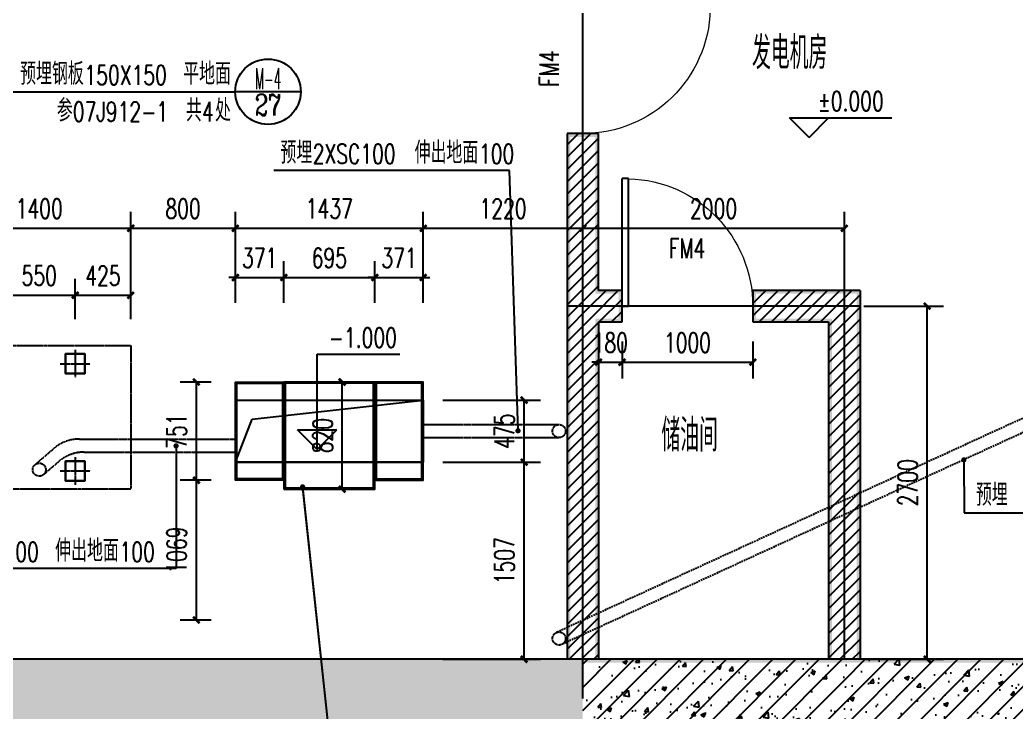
# Model space of a CAD drawing. Header units: millimetres. Extents: x -29538 to 115583, y -232866 to 15404.
# Drawn here: x 91724 to 99341, y -78420 to -73127 of the extents above; entities that cross this region are included whole.
import ezdxf
from ezdxf.enums import TextEntityAlignment as Align

# ---------------------------------------------------------------- set-up
doc = ezdxf.new("R2010")
doc.units = ezdxf.units.MM
doc.header["$LTSCALE"] = 10
doc.header["$MEASUREMENT"] = 0
for name, pattern in [('ACAD_ISO02W100', [15, 12, -3]), ('DASH', [0.35, 0.25, -0.1]), ('DASHED2', [0.375, 0.25, -0.125]), ('HIDDEN', [9.525, 6.35, -3.175])]:
    doc.linetypes.add(name, pattern=pattern)
for name, color, linetype in [('DIM_ELEV', 3, 'Continuous'), ('DIM_IDEN', 3, 'Continuous'), ('DIM_LEAD', 3, 'Continuous'), ('DOTE', 1, 'Continuous'), ('PUB_DIM', 3, 'Continuous'), ('PUB_HATCH', 8, 'Continuous'), ('PUB_TEXT', 7, 'Continuous'), ('PUB_WALL', 9, 'Continuous'), ('WALL', 9, 'Continuous'), ('WINDOW', 4, 'Continuous'), ('WINDOW_TEXT', 7, 'Continuous'), ('建筑', 2, 'Continuous'), ('电气设备布置', 4, 'Continuous')]:
    doc.layers.add(name, color=color, linetype=linetype)
doc.styles.add('_TCH_DIM', font='SIMPLEX', dxfattribs={"bigfont": 'GBCBIG'})
doc.styles.add('_TCH_LABEL', font='COMPLEX', dxfattribs={"bigfont": 'GBCBIG'})
doc.styles.add('_TCH_WINDOW', font='SIMPLEX', dxfattribs={"bigfont": 'GBCBIG'})
doc.styles.add('DIM_FONT', font='SIMPLEX', dxfattribs={"width": 0.7, "bigfont": 'GBCBIG'})
doc.styles.add('HZTXT', font='SIMPLEX.shx', dxfattribs={"width": 0.8, "bigfont": 'gbhzfs.shx'})
doc.dimstyles.new('DIMN50', dxfattribs={"dimscale": 0.5, "dimtxt": 300, "dimasz": 100, "dimexe": 250, "dimexo": 300, "dimgap": 150, "dimtad": 1, "dimdec": 0, "dimzin": 0, "dimdsep": 46, "dimtxsty": 'DIM_FONT', "dimblk": 'ARCHTICK', "dimcen": 0.09, "dimclrt": 7, "dimazin": 2, "dimtfac": 1, "dimtdec": 0, "dimtix": 1, "dimtmove": 2, "dimatfit": 3, "dimldrblk": 'ARCHTICK', "dimfxl": 0, "dimtolj": 1, "dimtzin": 0, "dimarcsym": 0})
pattern_1 = [(45, (-45736.045, -55191.95), (-47.0226, 47.0226), [])]
pattern_2 = [(45, (-45736.04, -55239.7), (-88.38835, 88.38835), []), (50, (-45736.04, -55239.7), (358.6301, -31.37607), [37.5, -412.5]), (355, (-45736.04, -55239.7), (-69.3757, 376.0961), [30, -330]), (100.4514, (-45706.16, -55242.3), (289.2547, 344.7198), [31.8701, -350.57106]), (46.1842, (-45736.04, -55139.7), (533.6205, -82.7595), [56.25, -618.75]), (96.6356, (-45691.6, -55146.6), (467.3314, 487.059), [47.8051, -525.8565]), (351.1842, (-45736.04, -55139.7), (467.331, 487.0593), [45, -495]), (21, (-45686.04, -55164.7), (298.4535, -201.30945), [37.5, -412.5]), (326, (-45686.04, -55164.7), (121.6577, 362.575), [30, -330]), (71.4514, (-45661.17, -55181.48), (420.1113, 161.26525), [31.8701, -350.57106]), (37.5, (-45736.04, -55239.7), (6.07993, 166.44693), [0, -326, 0, -335, 0, -331.25]), (7.5, (-45736.04, -55239.7), (131.53477, 197.20586), [0, -191, 0, -318.5, 0, -126.25]), (327.5, (-45847.54, -55239.7), (266.91122, -11.27744), [0, -125, 0, -390, 0, -517.5]), (317.5, (-45897.54, -55239.7), (291.5931, 50.0525), [0, -162.5, 0, -259, 0, -367.5])]

# ---------------------------------------------------------------- blocks, each defined once
blk = doc.blocks.new('_ArchTick')
at = {"color": 0, "linetype": 'ByBlock', "const_width": 0.4}
blk.add_lwpolyline([(-0.5, -0.5), (0.5, 0.5)], dxfattribs=at)
blk = doc.blocks.new('*D776')
at = {"layer": 'Defpoints', "color": 0}
for p in [(94808.3, -75096.9), (94437.3, -75440.7), (94808.3, -75440.7)]:
    blk.add_point(p, dxfattribs=at)
at = {"layer": 'PUB_DIM', "color": 0, "lineweight": -2}
for p, q in [((94437.3, -75290.7), (94437.3, -74971.9)), ((94808.3, -75290.7), (94808.3, -74971.9)), ((94437.3, -75096.9), (94387.3, -75096.9)), ((94437.3, -75096.9), (94808.3, -75096.9)), ((94808.3, -75096.9), (94858.3, -75096.9))]:
    blk.add_line(p, q, dxfattribs=at)
at = {"layer": 'PUB_DIM', "color": 0, "lineweight": -2, "xscale": 50, "yscale": 50, "zscale": 50}
blk.add_blockref('_ArchTick', (94437.3, -75096.9), dxfattribs=at)
at = {"layer": 'PUB_DIM', "color": 0, "lineweight": -2, "xscale": 50, "yscale": 50, "zscale": 50, "rotation": 180}
blk.add_blockref('_ArchTick', (94808.3, -75096.9), dxfattribs=at)
at = {"layer": 'PUB_DIM', "color": 7, "insert": (94622.8, -74946.9), "char_height": 150, "attachment_point": 5, "style": 'DIM_FONT'}
blk.add_mtext('\\A1;371', dxfattribs=at)
blk = doc.blocks.new('*D777')
at = {"layer": 'Defpoints', "color": 0}
for p in [(94437.3, -75096.9), (93742.3, -75440.7), (94437.3, -75440.7)]:
    blk.add_point(p, dxfattribs=at)
at = {"layer": 'PUB_DIM', "color": 0, "lineweight": -2}
for p, q in [((93742.3, -75290.7), (93742.3, -74971.9)), ((94437.3, -75290.7), (94437.3, -74971.9)), ((93742.3, -75096.9), (94437.3, -75096.9))]:
    blk.add_line(p, q, dxfattribs=at)
at = {"layer": 'PUB_DIM', "color": 0, "lineweight": -2, "xscale": 50, "yscale": 50, "zscale": 50, "rotation": 180}
blk.add_blockref('_ArchTick', (93742.3, -75096.9), dxfattribs=at)
at = {"layer": 'PUB_DIM', "color": 0, "lineweight": -2, "xscale": 50, "yscale": 50, "zscale": 50}
blk.add_blockref('_ArchTick', (94437.3, -75096.9), dxfattribs=at)
at = {"layer": 'PUB_DIM', "color": 7, "insert": (94089.8, -74946.9), "char_height": 150, "attachment_point": 5, "style": 'DIM_FONT'}
blk.add_mtext('\\A1;695', dxfattribs=at)
blk = doc.blocks.new('*D778')
at = {"layer": 'Defpoints', "color": 0}
for p in [(93742.3, -75096.9), (93371.3, -75440.7), (93742.3, -75440.7)]:
    blk.add_point(p, dxfattribs=at)
at = {"layer": 'PUB_DIM', "color": 0, "lineweight": -2}
for p, q in [((93371.3, -75290.7), (93371.3, -74971.9)), ((93742.3, -75290.7), (93742.3, -74971.9)), ((93371.3, -75096.9), (93321.3, -75096.9)), ((93371.3, -75096.9), (93742.3, -75096.9)), ((93742.3, -75096.9), (93792.3, -75096.9))]:
    blk.add_line(p, q, dxfattribs=at)
at = {"layer": 'PUB_DIM', "color": 0, "lineweight": -2, "xscale": 50, "yscale": 50, "zscale": 50}
blk.add_blockref('_ArchTick', (93371.3, -75096.9), dxfattribs=at)
at = {"layer": 'PUB_DIM', "color": 0, "lineweight": -2, "xscale": 50, "yscale": 50, "zscale": 50, "rotation": 180}
blk.add_blockref('_ArchTick', (93742.3, -75096.9), dxfattribs=at)
at = {"layer": 'PUB_DIM', "color": 7, "insert": (93556.8, -74946.9), "char_height": 150, "attachment_point": 5, "style": 'DIM_FONT'}
blk.add_mtext('\\A1;371', dxfattribs=at)
blk = doc.blocks.new('*D779')
at = {"layer": 'Defpoints', "color": 0}
for p in [(94017.2, -75896), (94188, -75896), (94017.2, -76716)]:
    blk.add_point(p, dxfattribs=at)
at = {"layer": 'PUB_DIM', "color": 0, "lineweight": -2}
for p, q in [((94167.2, -75896), (94313, -75896)), ((94188, -76716), (94188, -75896)), ((94167.2, -76716), (94313, -76716))]:
    blk.add_line(p, q, dxfattribs=at)
at = {"layer": 'PUB_DIM', "color": 0, "lineweight": -2, "xscale": 50, "yscale": 50, "zscale": 50}
for p, rotation in [((94188, -75896), 90), ((94188, -76716), 270)]:
    blk.add_blockref('_ArchTick', p, dxfattribs=dict(at, rotation=rotation))
at = {"layer": 'PUB_DIM', "color": 7, "insert": (94038, -76306), "char_height": 150, "attachment_point": 5, "rotation": 90, "style": 'DIM_FONT'}
blk.add_mtext('\\A1;820', dxfattribs=at)
blk = doc.blocks.new('*D783')
at = {"layer": 'Defpoints', "color": 0}
for p in [(93073.3, -75896), (93337.3, -75896), (93337.3, -76647)]:
    blk.add_point(p, dxfattribs=at)
at = {"layer": 'PUB_DIM', "color": 0, "lineweight": -2}
for p, q in [((93187.3, -75896), (92948.3, -75896)), ((93073.3, -76647), (93073.3, -75896)), ((93187.3, -76647), (92948.3, -76647))]:
    blk.add_line(p, q, dxfattribs=at)
at = {"layer": 'PUB_DIM', "color": 0, "lineweight": -2, "xscale": 50, "yscale": 50, "zscale": 50}
for p, rotation in [((93073.3, -75896), 90), ((93073.3, -76647), 270)]:
    blk.add_blockref('_ArchTick', p, dxfattribs=dict(at, rotation=rotation))
at = {"layer": 'PUB_DIM', "color": 7, "insert": (92923.3, -76271.5), "char_height": 150, "attachment_point": 5, "rotation": 90, "style": 'DIM_FONT'}
blk.add_mtext('\\A1;751', dxfattribs=at)
blk = doc.blocks.new('*D784')
at = {"layer": 'Defpoints', "color": 0}
for p in [(93073.3, -76647), (93337.3, -76647), (93337.3, -77716)]:
    blk.add_point(p, dxfattribs=at)
at = {"layer": 'PUB_DIM', "color": 0, "lineweight": -2}
for p, q in [((93187.3, -76647), (92948.3, -76647)), ((93073.3, -77716), (93073.3, -76647)), ((93187.3, -77716), (92948.3, -77716))]:
    blk.add_line(p, q, dxfattribs=at)
at = {"layer": 'PUB_DIM', "color": 0, "lineweight": -2, "xscale": 50, "yscale": 50, "zscale": 50}
for p, rotation in [((93073.3, -76647), 90), ((93073.3, -77716), 270)]:
    blk.add_blockref('_ArchTick', p, dxfattribs=dict(at, rotation=rotation))
at = {"layer": 'PUB_DIM', "color": 7, "insert": (92923.3, -77181.5), "char_height": 150, "attachment_point": 5, "rotation": 90, "style": 'DIM_FONT'}
blk.add_mtext('\\A1;1069', dxfattribs=at)
blk = doc.blocks.new('*D787')
at = {"layer": 'Defpoints', "color": 0}
for p in [(96148.3, -75436), (96328.3, -75436), (96328.3, -75744.7)]:
    blk.add_point(p, dxfattribs=at)
at = {"layer": 'PUB_DIM', "color": 0, "lineweight": -2}
for p, q in [((96148.3, -75586), (96148.3, -75869.7)), ((96328.3, -75586), (96328.3, -75869.7)), ((96148.3, -75744.7), (96098.3, -75744.7)), ((96148.3, -75744.7), (96328.3, -75744.7)), ((96328.3, -75744.7), (96378.3, -75744.7))]:
    blk.add_line(p, q, dxfattribs=at)
at = {"layer": 'PUB_DIM', "color": 0, "lineweight": -2, "xscale": 50, "yscale": 50, "zscale": 50}
blk.add_blockref('_ArchTick', (96148.3, -75744.7), dxfattribs=at)
at = {"layer": 'PUB_DIM', "color": 0, "lineweight": -2, "xscale": 50, "yscale": 50, "zscale": 50, "rotation": 180}
blk.add_blockref('_ArchTick', (96328.3, -75744.7), dxfattribs=at)
at = {"layer": 'PUB_DIM', "color": 7, "insert": (96238.3, -75594.7), "char_height": 150, "attachment_point": 5, "style": 'DIM_FONT'}
blk.add_mtext('\\A1;180', dxfattribs=at)
blk = doc.blocks.new('*D788')
at = {"layer": 'Defpoints', "color": 0}
for p in [(96328.3, -75436), (97328.3, -75436), (97328.3, -75744.7)]:
    blk.add_point(p, dxfattribs=at)
at = {"layer": 'PUB_DIM', "color": 0, "lineweight": -2}
for p, q in [((96328.3, -75586), (96328.3, -75869.7)), ((97328.3, -75586), (97328.3, -75869.7)), ((96328.3, -75744.7), (97328.3, -75744.7))]:
    blk.add_line(p, q, dxfattribs=at)
at = {"layer": 'PUB_DIM', "color": 0, "lineweight": -2, "xscale": 50, "yscale": 50, "zscale": 50, "rotation": 180}
blk.add_blockref('_ArchTick', (96328.3, -75744.7), dxfattribs=at)
at = {"layer": 'PUB_DIM', "color": 0, "lineweight": -2, "xscale": 50, "yscale": 50, "zscale": 50}
blk.add_blockref('_ArchTick', (97328.3, -75744.7), dxfattribs=at)
at = {"layer": 'PUB_DIM', "color": 7, "insert": (96828.3, -75594.7), "char_height": 150, "attachment_point": 5, "style": 'DIM_FONT'}
blk.add_mtext('\\A1;1000', dxfattribs=at)
blk = doc.blocks.new('*D799')
at = {"layer": 'Defpoints', "color": 0}
for p in [(98028.3, -75316), (98661.5, -75316), (98028.3, -78016)]:
    blk.add_point(p, dxfattribs=at)
at = {"layer": 'PUB_DIM', "color": 0, "lineweight": -2}
for p, q in [((98178.3, -75316), (98786.5, -75316)), ((98661.5, -78016), (98661.5, -75316)), ((98178.3, -78016), (98786.5, -78016))]:
    blk.add_line(p, q, dxfattribs=at)
at = {"layer": 'PUB_DIM', "color": 0, "lineweight": -2, "xscale": 50, "yscale": 50, "zscale": 50}
for p, rotation in [((98661.5, -75316), 90), ((98661.5, -78016), 270)]:
    blk.add_blockref('_ArchTick', p, dxfattribs=dict(at, rotation=rotation))
at = {"layer": 'PUB_DIM', "color": 7, "insert": (98511.5, -76666), "char_height": 150, "attachment_point": 5, "rotation": 90, "style": 'DIM_FONT'}
blk.add_mtext('\\A1;2700', dxfattribs=at)
blk = doc.blocks.new('*D800')
at = {"layer": 'Defpoints', "color": 0}
for p in [(94808.3, -76034), (95579.1, -76034), (94808.3, -76509)]:
    blk.add_point(p, dxfattribs=at)
at = {"layer": 'PUB_DIM', "color": 0, "lineweight": -2}
for p, q in [((94958.3, -76034), (95704.1, -76034)), ((95579.1, -76509), (95579.1, -76034)), ((94958.3, -76509), (95704.1, -76509))]:
    blk.add_line(p, q, dxfattribs=at)
at = {"layer": 'PUB_DIM', "color": 0, "lineweight": -2, "xscale": 50, "yscale": 50, "zscale": 50}
for p, rotation in [((95579.1, -76034), 90), ((95579.1, -76509), 270)]:
    blk.add_blockref('_ArchTick', p, dxfattribs=dict(at, rotation=rotation))
at = {"layer": 'PUB_DIM', "color": 7, "insert": (95429.1, -76271.5), "char_height": 150, "attachment_point": 5, "rotation": 90, "style": 'DIM_FONT'}
blk.add_mtext('\\A1;475', dxfattribs=at)
blk = doc.blocks.new('*D801')
at = {"layer": 'Defpoints', "color": 0}
for p in [(94808.3, -76509), (95579.1, -76509), (94808.3, -78016)]:
    blk.add_point(p, dxfattribs=at)
at = {"layer": 'PUB_DIM', "color": 0, "lineweight": -2}
for p, q in [((94958.3, -76509), (95704.1, -76509)), ((95579.1, -78016), (95579.1, -76509)), ((94958.3, -78016), (95704.1, -78016))]:
    blk.add_line(p, q, dxfattribs=at)
at = {"layer": 'PUB_DIM', "color": 0, "lineweight": -2, "xscale": 50, "yscale": 50, "zscale": 50}
for p, rotation in [((95579.1, -76509), 90), ((95579.1, -78016), 270)]:
    blk.add_blockref('_ArchTick', p, dxfattribs=dict(at, rotation=rotation))
at = {"layer": 'PUB_DIM', "color": 7, "insert": (95429.1, -77262.5), "char_height": 150, "attachment_point": 5, "rotation": 90, "style": 'DIM_FONT'}
blk.add_mtext('\\A1;1507', dxfattribs=at)
blk = doc.blocks.new('*D804')
at = {"layer": 'Defpoints', "color": 0}
for p in [(92571.3, -75233), (92146.3, -75566), (92571.3, -75566)]:
    blk.add_point(p, dxfattribs=at)
at = {"layer": 'PUB_DIM', "color": 0, "lineweight": -2}
for p, q in [((92146.3, -75416), (92146.3, -75108)), ((92571.3, -75416), (92571.3, -75108)), ((92146.3, -75233), (92571.3, -75233))]:
    blk.add_line(p, q, dxfattribs=at)
at = {"layer": 'PUB_DIM', "color": 0, "lineweight": -2, "xscale": 50, "yscale": 50, "zscale": 50, "rotation": 180}
blk.add_blockref('_ArchTick', (92146.3, -75233), dxfattribs=at)
at = {"layer": 'PUB_DIM', "color": 0, "lineweight": -2, "xscale": 50, "yscale": 50, "zscale": 50}
blk.add_blockref('_ArchTick', (92571.3, -75233), dxfattribs=at)
at = {"layer": 'PUB_DIM', "color": 7, "insert": (92358.8, -75083), "char_height": 150, "attachment_point": 5, "style": 'DIM_FONT'}
blk.add_mtext('\\A1;425', dxfattribs=at)
blk = doc.blocks.new('*D805')
at = {"layer": 'Defpoints', "color": 0}
for p in [(92146.3, -75233), (91596.3, -75566), (92146.3, -75566)]:
    blk.add_point(p, dxfattribs=at)
at = {"layer": 'PUB_DIM', "color": 0, "lineweight": -2}
for p, q in [((91596.3, -75416), (91596.3, -75108)), ((92146.3, -75416), (92146.3, -75108)), ((91596.3, -75233), (92146.3, -75233))]:
    blk.add_line(p, q, dxfattribs=at)
at = {"layer": 'PUB_DIM', "color": 0, "lineweight": -2, "xscale": 50, "yscale": 50, "zscale": 50, "rotation": 180}
blk.add_blockref('_ArchTick', (91596.3, -75233), dxfattribs=at)
at = {"layer": 'PUB_DIM', "color": 0, "lineweight": -2, "xscale": 50, "yscale": 50, "zscale": 50}
blk.add_blockref('_ArchTick', (92146.3, -75233), dxfattribs=at)
at = {"layer": 'PUB_DIM', "color": 7, "insert": (91871.3, -75083), "char_height": 150, "attachment_point": 5, "style": 'DIM_FONT'}
blk.add_mtext('\\A1;550', dxfattribs=at)
blk = doc.blocks.new('*D813')
at = {"layer": 'Defpoints', "color": 0}
for p in [(92571.3, -74720.2), (91171.3, -75415.1), (92571.3, -75415.1)]:
    blk.add_point(p, dxfattribs=at)
at = {"layer": 'PUB_DIM', "color": 0, "lineweight": -2}
for p, q in [((91171.3, -75265.1), (91171.3, -74595.2)), ((92571.3, -75265.1), (92571.3, -74595.2)), ((91171.3, -74720.2), (92571.3, -74720.2))]:
    blk.add_line(p, q, dxfattribs=at)
at = {"layer": 'PUB_DIM', "color": 0, "lineweight": -2, "xscale": 50, "yscale": 50, "zscale": 50, "rotation": 180}
blk.add_blockref('_ArchTick', (91171.3, -74720.2), dxfattribs=at)
at = {"layer": 'PUB_DIM', "color": 0, "lineweight": -2, "xscale": 50, "yscale": 50, "zscale": 50}
blk.add_blockref('_ArchTick', (92571.3, -74720.2), dxfattribs=at)
at = {"layer": 'PUB_DIM', "color": 7, "insert": (91871.3, -74570.2), "char_height": 150, "attachment_point": 5, "style": 'DIM_FONT'}
blk.add_mtext('\\A1;1400', dxfattribs=at)
blk = doc.blocks.new('*D814')
at = {"layer": 'Defpoints', "color": 0}
for p in [(93371.3, -74720.2), (92571.3, -75415.1), (93371.3, -75415.1)]:
    blk.add_point(p, dxfattribs=at)
at = {"layer": 'PUB_DIM', "color": 0, "lineweight": -2}
for p, q in [((92571.3, -75265.1), (92571.3, -74595.2)), ((93371.3, -75265.1), (93371.3, -74595.2)), ((92571.3, -74720.2), (93371.3, -74720.2))]:
    blk.add_line(p, q, dxfattribs=at)
at = {"layer": 'PUB_DIM', "color": 0, "lineweight": -2, "xscale": 50, "yscale": 50, "zscale": 50, "rotation": 180}
blk.add_blockref('_ArchTick', (92571.3, -74720.2), dxfattribs=at)
at = {"layer": 'PUB_DIM', "color": 0, "lineweight": -2, "xscale": 50, "yscale": 50, "zscale": 50}
blk.add_blockref('_ArchTick', (93371.3, -74720.2), dxfattribs=at)
at = {"layer": 'PUB_DIM', "color": 7, "insert": (92971.3, -74570.2), "char_height": 150, "attachment_point": 5, "style": 'DIM_FONT'}
blk.add_mtext('\\A1;800', dxfattribs=at)
blk = doc.blocks.new('*D815')
at = {"layer": 'Defpoints', "color": 0}
for p in [(94808.3, -74720.2), (93371.3, -75415.1), (94808.3, -75415.1)]:
    blk.add_point(p, dxfattribs=at)
at = {"layer": 'PUB_DIM', "color": 0, "lineweight": -2}
for p, q in [((93371.3, -75265.1), (93371.3, -74595.2)), ((94808.3, -75265.1), (94808.3, -74595.2)), ((93371.3, -74720.2), (94808.3, -74720.2))]:
    blk.add_line(p, q, dxfattribs=at)
at = {"layer": 'PUB_DIM', "color": 0, "lineweight": -2, "xscale": 50, "yscale": 50, "zscale": 50, "rotation": 180}
blk.add_blockref('_ArchTick', (93371.3, -74720.2), dxfattribs=at)
at = {"layer": 'PUB_DIM', "color": 0, "lineweight": -2, "xscale": 50, "yscale": 50, "zscale": 50}
blk.add_blockref('_ArchTick', (94808.3, -74720.2), dxfattribs=at)
at = {"layer": 'PUB_DIM', "color": 7, "insert": (94089.8, -74570.2), "char_height": 150, "attachment_point": 5, "style": 'DIM_FONT'}
blk.add_mtext('\\A1;1437', dxfattribs=at)
blk = doc.blocks.new('*D816')
at = {"layer": 'Defpoints', "color": 0}
for p in [(96028.3, -74720.2), (94808.3, -75415.1), (96028.3, -75415.1)]:
    blk.add_point(p, dxfattribs=at)
at = {"layer": 'PUB_DIM', "color": 0, "lineweight": -2}
for p, q in [((94808.3, -75265.1), (94808.3, -74595.2)), ((96028.3, -75265.1), (96028.3, -74595.2)), ((94808.3, -74720.2), (96028.3, -74720.2))]:
    blk.add_line(p, q, dxfattribs=at)
at = {"layer": 'PUB_DIM', "color": 0, "lineweight": -2, "xscale": 50, "yscale": 50, "zscale": 50, "rotation": 180}
blk.add_blockref('_ArchTick', (94808.3, -74720.2), dxfattribs=at)
at = {"layer": 'PUB_DIM', "color": 0, "lineweight": -2, "xscale": 50, "yscale": 50, "zscale": 50}
blk.add_blockref('_ArchTick', (96028.3, -74720.2), dxfattribs=at)
at = {"layer": 'PUB_DIM', "color": 7, "insert": (95418.3, -74570.2), "char_height": 150, "attachment_point": 5, "style": 'DIM_FONT'}
blk.add_mtext('\\A1;1220', dxfattribs=at)
blk = doc.blocks.new('*D817')
at = {"layer": 'Defpoints', "color": 0}
for p in [(98028.3, -74720.2), (96028.3, -75415.1), (98028.3, -75415.1)]:
    blk.add_point(p, dxfattribs=at)
at = {"layer": 'PUB_DIM', "color": 0, "lineweight": -2}
for p, q in [((96028.3, -75265.1), (96028.3, -74595.2)), ((98028.3, -75265.1), (98028.3, -74595.2)), ((96028.3, -74720.2), (98028.3, -74720.2))]:
    blk.add_line(p, q, dxfattribs=at)
at = {"layer": 'PUB_DIM', "color": 0, "lineweight": -2, "xscale": 50, "yscale": 50, "zscale": 50, "rotation": 180}
blk.add_blockref('_ArchTick', (96028.3, -74720.2), dxfattribs=at)
at = {"layer": 'PUB_DIM', "color": 0, "lineweight": -2, "xscale": 50, "yscale": 50, "zscale": 50}
blk.add_blockref('_ArchTick', (98028.3, -74720.2), dxfattribs=at)
at = {"layer": 'PUB_DIM', "color": 7, "insert": (97028.3, -74570.2), "char_height": 150, "attachment_point": 5, "style": 'DIM_FONT'}
blk.add_mtext('\\A1;2000', dxfattribs=at)
blk = doc.blocks.new('$DorLib2D$00000001')
for p, q in [((0.45, 0.975), (0.5, 0.975)), ((0.45, 0), (0.45, 0.975)), ((0.5, 0), (0.5, 0.975)), ((0.5, 0), (0.45, 0))]:
    blk.add_line(p, q)
at = {"lineweight": 13}
blk.add_arc((0.475, 0), 0.975, 91.46928, 180, dxfattribs=at)

msp = doc.modelspace()

# ---------------------------------------------------------------- hatches: boundary and pattern name
at = {"layer": 'PUB_HATCH'}
h = msp.add_hatch(dxfattribs=at)
h.set_pattern_fill('普通砖', color=256, scale=50, style=0)
h.set_pattern_definition(pattern_1)
h.paths.add_polyline_path([(96123.25, -75221.01), (96148.25, -75196.01), (96148.25, -73996.23), (95908.25, -73996.23), (95908.25, -75316.01), (96068.25, -75316.01)])
h = msp.add_hatch(dxfattribs=at)
h.set_pattern_fill('普通砖', color=256, scale=50, style=0)
h.set_pattern_definition(pattern_1)
h.paths.add_polyline_path([(96123.25, -75411.01), (96148.25, -75436.01), (96328.25, -75436.01), (96328.25, -75196.01), (96148.25, -75196.01), (96123.25, -75221.01), (96068.25, -75316.01)])
h = msp.add_hatch(dxfattribs=at)
h.set_pattern_fill('普通砖', color=256, scale=50, style=0)
h.set_pattern_definition(pattern_1)
h.paths.add_polyline_path([(97908.25, -75436.01), (98148.25, -75196.01), (97328.25, -75196.01), (97328.25, -75436.01)])
h = msp.add_hatch(dxfattribs=at)
h.set_pattern_fill('普通砖', color=256, scale=50, style=0)
h.set_pattern_definition(pattern_1)
h.paths.add_polyline_path([(98148.25, -75196.01), (97908.25, -75436.01), (97908.25, -78016.03), (98148.25, -78016.03)])
h = msp.add_hatch(dxfattribs=at)
h.set_pattern_fill('普通砖', color=256, scale=50, style=0)
h.set_pattern_definition(pattern_1)
h.paths.add_polyline_path([(96068.25, -75316.01), (95908.25, -75316.01), (95908.25, -78016.03), (96148.25, -78016.03), (96148.25, -75436.01), (96123.25, -75411.01)])
h = msp.add_hatch(dxfattribs=at)
h.set_pattern_fill('钢筋混凝土', color=256, scale=50, style=0)
h.set_pattern_definition(pattern_2)
h.paths.add_polyline_path([(96028.25, -78616.03), (96028.25, -78016.03), (86028.25, -78016.01), (85428.25, -78616.01)])
h = msp.add_hatch(dxfattribs=at)
h.set_pattern_fill('钢筋混凝土', color=256, scale=50, style=0)
h.set_pattern_definition(pattern_2)
h.paths.add_polyline_path([(98028.25, -78616.03), (98028.25, -78016.03), (96028.25, -78016.03), (96028.25, -78616.03)])
h = msp.add_hatch(dxfattribs=at)
h.set_pattern_fill('钢筋混凝土', color=256, scale=50, style=0)
h.set_pattern_definition(pattern_2)
h.paths.add_polyline_path([(105228.24, -78216.05), (105028.24, -78016.05), (98028.25, -78016.03), (98028.25, -78616.03), (105028.24, -78616.05), (105028.24, -78591.05)])
at = {"layer": 'PUB_WALL'}
for points in [[(96148.25, -73996.23), (95908.25, -73996.23), (95933.25, -74021.23), (96123.25, -74021.23)], [(95908.25, -73996.23), (95908.25, -75316.01), (95933.25, -75316.01), (95933.25, -74021.23)], [(96148.25, -75196.01), (96148.25, -73996.23), (96123.25, -74021.23), (96123.25, -75221.01)], [(96328.25, -75196.01), (96148.25, -75196.01), (96123.25, -75221.01), (96303.25, -75221.01)], [(96328.25, -75436.01), (96328.25, -75196.01), (96303.25, -75221.01), (96303.25, -75411.01)], [(98148.25, -75196.01), (97328.25, -75196.01), (97353.25, -75221.01), (98123.25, -75221.01)], [(97328.25, -75196.01), (97328.25, -75436.01), (97353.25, -75411.01), (97353.25, -75221.01)], [(98148.25, -75196.01), (98148.25, -78016.03), (98123.25, -78016.03), (98123.25, -75221.01)], [(95908.25, -75316.01), (95908.25, -78016.03), (95933.25, -78016.03), (95933.25, -75316.01)], [(96148.25, -75436.01), (96148.25, -78016.03), (96123.25, -78016.03), (96123.25, -75411.01)], [(96148.25, -75436.01), (96328.25, -75436.01), (96303.25, -75411.01), (96123.25, -75411.01)], [(97328.25, -75436.01), (97908.25, -75436.01), (97933.25, -75411.01), (97353.25, -75411.01)], [(97908.25, -75436.01), (97908.25, -78016.03), (97933.25, -78016.03), (97933.25, -75411.01)], [(96028.25, -78016.03), (86028.25, -78016.01), (86003.25, -78041.01), (96028.25, -78041.03)], [(98028.25, -78016.03), (96028.25, -78016.03), (96028.25, -78041.03), (98028.25, -78041.03)], [(105028.24, -78016.05), (98028.25, -78016.03), (98028.25, -78041.03), (105053.24, -78041.05)]]:
    msp.add_hatch(color=256, dxfattribs=at).paths.add_polyline_path(points)

# ---------------------------------------------------------------- linework, layer by layer
at = {"linetype": 'DASH'}
for p, q in [((92146.25, -75650.52), (92146.25, -75861.28)), ((92032.19, -75756.01), (92260.31, -75756.01)), ((92146.25, -76470.52), (92146.25, -76681.28)), ((92032.19, -76576.01), (92260.31, -76576.01))]:
    msp.add_line(p, q, dxfattribs=at)
msp.add_lwpolyline([(91171.25, -75616.01), (92571.25, -75616.01), (92571.25, -76716.01), (91171.25, -76716.01)], close=True, dxfattribs=at)
for points in [[(92071.25, -75681.01), (92221.25, -75681.01), (92221.25, -75831.01), (92071.25, -75831.01)], [(93371.25, -76034.01), (94808.25, -76034.01), (94808.25, -76509.01), (93371.25, -76509.01)], [(92071.25, -76501.01), (92221.25, -76501.01), (92221.25, -76651.01), (92071.25, -76651.01)]]:
    msp.add_lwpolyline(points, close=True)
at = {"layer": 'DIM_ELEV'}
for p, q in [((97758.05, -74025.28), (97608.05, -73875.28)), ((97608.05, -73875.28), (98390.55, -73875.28)), ((97758.05, -74025.28), (97908.05, -73875.28)), ((93997.34, -76412.28), (93997.34, -75683.91)), ((93997.34, -75683.91), (94629.84, -75683.91)), ((93997.34, -76412.28), (93847.34, -76262.28)), ((93847.34, -76262.28), (94147.34, -76262.28)), ((93997.34, -76412.28), (94147.34, -76262.28))]:
    msp.add_line(p, q, dxfattribs=at)
at = {"layer": 'DIM_IDEN'}
msp.add_line((93870.97, -73676.02), (93370.97, -73676.02), dxfattribs=at)
msp.add_circle((93620.97, -73676.02), 250, dxfattribs=at)
at = {"layer": 'DIM_LEAD'}
for p, q in [((91568.58, -73676.02), (93370.97, -73676.02)), ((95466.56, -74278.68), (93664.17, -74278.68)), ((95532.67, -76269.12), (95466.56, -74278.68)), ((95532.67, -76269.12), (95466.56, -74278.68)), ((92917.81, -76384.28), (92917.81, -77321.97)), ((92917.81, -76384.28), (92917.81, -77321.97)), ((98941.98, -76491.18), (98944.99, -76895.54)), ((93885.28, -76697.78), (94142.99, -79105.15)), ((93885.28, -76707.78), (94142.99, -79105.15)), ((98944.99, -76895.54), (100617.57, -76895.54)), ((92917.81, -77321.97), (91115.42, -77321.97))]:
    msp.add_line(p, q, dxfattribs=at)
at = {"layer": 'DIM_LEAD', "const_width": 20}
for points in [[(95533, -76279.11, 1), (95532.34, -76259.12, 1)], [(95533, -76279.11, 1), (95532.34, -76259.12, 1)], [(92917.81, -76374.28, 1), (92917.81, -76394.28, 1)], [(92917.81, -76374.28, 1), (92917.81, -76394.28, 1)], [(98941.9, -76481.18, 1), (98942.05, -76501.18, 1)], [(93884.21, -76687.83, 1), (93886.34, -76707.72, 1)], [(93884.21, -76697.83, 1), (93886.35, -76717.72, 1)]]:
    msp.add_lwpolyline(points, format="xyb", close=True, dxfattribs=at)
at = {"layer": 'DOTE'}
for p, q in [((96028.25, -78316.01), (96028.25, -71516.01)), ((98028.25, -78016.01), (98028.25, -75196.01)), ((98148.25, -75316.01), (95908.25, -75316.01)), ((108228.25, -78016.01), (85728.25, -78016.01))]:
    msp.add_line(p, q, dxfattribs=at)
at = {"layer": 'WALL'}
for p, q in [((96148.25, -73996.23), (95908.25, -73996.23)), ((95908.25, -73996.23), (95908.25, -75316.01)), ((96148.25, -75196.01), (96148.25, -73996.23)), ((96328.25, -75196.01), (96148.25, -75196.01)), ((96328.25, -75436.01), (96328.25, -75196.01)), ((98148.25, -75196.01), (97328.25, -75196.01)), ((97328.25, -75196.01), (97328.25, -75436.01)), ((98148.25, -75196.01), (98148.25, -78016.03)), ((95908.25, -75316.01), (95908.25, -78016.03)), ((96148.25, -75436.01), (96148.25, -78016.03)), ((96148.25, -75436.01), (96328.25, -75436.01)), ((97328.25, -75436.01), (97908.25, -75436.01)), ((97908.25, -75436.01), (97908.25, -78016.03)), ((96028.25, -78016.03), (86028.25, -78016.01)), ((98028.25, -78016.03), (96028.25, -78016.03)), ((105028.24, -78016.05), (98028.25, -78016.03))]:
    msp.add_line(p, q, dxfattribs=at)
at = {"layer": '建筑', "color": 1}
for p, q in [((93381.25, -75906.01), (93371.25, -75896.01)), ((93732.25, -75906.01), (93742.25, -75896.01)), ((93752.25, -75906.01), (93742.25, -75896.01)), ((94427.25, -75906.01), (94437.25, -75896.01)), ((94447.25, -75906.01), (94437.25, -75896.01)), ((94798.25, -75906.01), (94808.25, -75896.01)), ((93371.25, -76509.01), (93371.25, -76034.01)), ((94808.25, -76509.01), (94808.25, -76034.01)), ((93381.25, -76637.01), (93371.25, -76647.01)), ((93732.25, -76637.01), (93742.25, -76647.01)), ((93752.25, -76706.01), (93742.25, -76716.01)), ((94427.25, -76706.01), (94437.25, -76716.01)), ((94447.25, -76637.01), (94437.25, -76647.01)), ((94798.25, -76637.01), (94808.25, -76647.01))]:
    msp.add_line(p, q, dxfattribs=at)
at = {"layer": '建筑'}
for p, q in [((93371.25, -76034.01), (94808.25, -76034.01)), ((93499.2, -76180.08), (94808.25, -76034.01)), ((93371.25, -76509.01), (93499.2, -76180.08)), ((93371.25, -76509.01), (94808.25, -76509.01))]:
    msp.add_line(p, q, dxfattribs=at)
at = {"layer": '建筑', "linetype": 'DASHED2'}
for p, q in [((94808.25, -76221.51), (95846.52, -76221.51)), ((94808.25, -76321.51), (95846.52, -76321.51))]:
    msp.add_line(p, q, dxfattribs=at)
at = {"layer": '建筑', "color": 1}
for points in [[(92071.25, -75831.01), (92221.25, -75831.01), (92221.25, -75681.01), (92071.25, -75681.01)], [(93742.25, -76647.01), (93371.25, -76647.01), (93371.25, -75896.01), (93742.25, -75896.01)], [(93732.25, -76637.01), (93381.25, -76637.01), (93381.25, -75906.01), (93732.25, -75906.01)], [(93742.25, -76716.01), (94437.25, -76716.01), (94437.25, -75896.01), (93742.25, -75896.01)], [(93752.25, -76706.01), (94427.25, -76706.01), (94427.25, -75906.01), (93752.25, -75906.01)], [(94437.25, -76647.01), (94808.25, -76647.01), (94808.25, -75896.01), (94437.25, -75896.01)], [(94447.25, -76637.01), (94798.25, -76637.01), (94798.25, -75906.01), (94447.25, -75906.01)], [(92071.25, -76651.01), (92221.25, -76651.01), (92221.25, -76501.01), (92071.25, -76501.01)]]:
    msp.add_lwpolyline(points, close=True, dxfattribs=at)
at = {"layer": '建筑', "linetype": 'HIDDEN', "ltscale": 0.2}
for points in [[(100101.94, -75847.72), (95825.65, -77811.77)], [(100144.06, -75938.42), (95867.39, -77902.64)]]:
    msp.add_lwpolyline(points, dxfattribs=at)
at = {"layer": '建筑', "linetype": 'DASHED2'}
for points in [[(91842.6, -76525.03), (91983.38, -76404.17, -0.1792342), (92178.8, -76331.79), (93371.25, -76331.79)], [(91907.74, -76600.91), (92020.42, -76504.17, -0.1792342), (92215.84, -76431.79), (93371.25, -76431.79)]]:
    msp.add_lwpolyline(points, format="xyb", dxfattribs=at)
at = {"layer": '建筑', "linetype": 'ACAD_ISO02W100', "ltscale": 0.2}
for centre in [(95846.52, -76271.51), (91871.25, -76566.01), (95846.52, -77857.2)]:
    msp.add_circle(centre, 50, dxfattribs=at)
at = {"layer": '电气设备布置'}
for points in [[(93742.25, -76647.01), (93371.25, -76647.01), (93371.25, -75896.01), (93742.25, -75896.01)], [(93742.25, -76716.01), (94437.25, -76716.01), (94437.25, -75896.01), (93742.25, -75896.01)], [(94437.25, -76647.01), (94808.25, -76647.01), (94808.25, -75896.01), (94437.25, -75896.01)]]:
    msp.add_lwpolyline(points, close=True, dxfattribs=at)

# ---------------------------------------------------------------- block references
at = {"layer": 'WINDOW'}
ref = msp.add_blockref('$DorLib2D$00000001', (96028.25, -73496.23), dxfattribs=dict(at, xscale=-1000, yscale=1000, zscale=-1000, rotation=270))
ref.add_attrib('A', 'FM4', (95845.13, -73638.73), dxfattribs={"layer": 'WINDOW_TEXT', "height": 148.75, "rotation": 90, "style": '_TCH_WINDOW', "width": 0.705882})
ref = msp.add_blockref('$DorLib2D$00000001', (96828.25, -75316.01), dxfattribs=dict(at, xscale=-1000, yscale=1000, zscale=-1000))
ref.add_attrib('A', 'FM4', (96685.75, -74947.88), dxfattribs={"layer": 'WINDOW_TEXT', "height": 148.75, "style": '_TCH_WINDOW', "width": 0.705882})

# ---------------------------------------------------------------- texts
at = {"layer": 'PUB_TEXT', "ltscale": 250, "style": 'HZTXT', "width": 0.8}
for s, p in [('发电机房', (97322.12, -73503.69)), ('储油间', (96628.93, -76428.16))]:
    msp.add_text(s, height=250, rotation=0.000326, dxfattribs=at).set_placement(p)
at = {"layer": 'PUB_TEXT', "style": '_TCH_DIM'}
for s, height, p in [('预埋钢板', 168.794, (91725.7, -73623.52)), ('平地面', 168.794, (92972.19, -73623.52)), ('参', 168.79, (92005.33, -73903.52)), ('共', 168.79, (92993.2, -73903.52)), ('处', 168.79, (93216.07, -73903.52)), ('预埋', 168.794, (93716.67, -74226.18)), ('伸出地面', 168.794, (94742.42, -74226.18)), ('预埋', 168.794, (99034.32, -76843.04)), ('伸出地面', 168.794, (91993.66, -77269.47))]:
    msp.add_text(s, height=height, dxfattribs=at).set_placement(p)
at = {"layer": 'PUB_TEXT', "style": '_TCH_DIM', "width": 0.705882}
for s, p in [('150X150', (92217.19, -73623.52)), ('%%P0.000', (97825.55, -73822.78)), ('07J912-1', (92128.2, -73903.52)), ('4', (93116.07, -73903.52)), ('2XSC100', (93962.42, -74226.18)), ('100', (95233.91, -74226.18)), ('-1.000', (94084.84, -75631.41)), ('SC100', (91413.66, -77269.47)), ('100', (92485.15, -77269.47))]:
    msp.add_text(s, height=148.75, dxfattribs=at).set_placement(p)
at = {"layer": 'PUB_TEXT', "style": '_TCH_LABEL'}
for s, width, p, p2 in [('M-4', 0.391791, (93520.34, -73655.89), (93721.59, -73655.89)), ('27', 0.772059, (93520.34, -73857.14), (93721.59, -73857.14))]:
    msp.add_text(s, height=160.997, dxfattribs=dict(at, width=width)).set_placement(p, p2, align=Align.FIT)

# ---------------------------------------------------------------- dimensions: what is measured, and where the dimension line sits
at = {"layer": 'PUB_DIM'}
for p1, p2, distance, picture, middle in [((91171.25, -75415.06), (92571.25, -75415.06), 694.88, '*D813', (91871.25, -74570.18)), ((92571.25, -75415.06), (93371.25, -75415.06), 694.88, '*D814', (92971.25, -74570.18)), ((93371.25, -75415.06), (94808.25, -75415.06), 694.88, '*D815', (94089.75, -74570.18)), ((94808.25, -75415.06), (96028.25, -75415.06), 694.88, '*D816', (95418.25, -74570.18)), ((96028.25, -75415.06), (98028.25, -75415.06), 694.88, '*D817', (97028.25, -74570.18)), ((93371.25, -75440.7), (93742.25, -75440.7), 343.83, '*D778', (93556.75, -74946.87)), ((93742.25, -75440.7), (94437.25, -75440.7), 343.83, '*D777', (94089.75, -74946.87)), ((94437.25, -75440.7), (94808.25, -75440.7), 343.83, '*D776', (94622.75, -74946.87)), ((91596.25, -75566.01), (92146.25, -75566.01), 333.02, '*D805', (91871.25, -75082.98)), ((92146.25, -75566.01), (92571.25, -75566.01), 333.02, '*D804', (92358.75, -75082.98)), ((98028.25, -78016.01), (98028.25, -75316.01), -633.22, '*D799', (98511.47, -76666.01)), ((96148.25, -75436.01), (96328.25, -75436.01), -308.67, '*D787', (96238.25, -75594.68)), ((96328.25, -75436.01), (97328.25, -75436.01), -308.67, '*D788', (96828.25, -75594.68)), ((93337.32, -76647.01), (93337.32, -75896.01), 264, '*D783', (92923.32, -76271.51)), ((94017.2, -76716.01), (94017.2, -75896.01), -170.79, '*D779', (94037.99, -76306.01)), ((94808.25, -76509.01), (94808.25, -76034.01), -770.89, '*D800', (95429.14, -76271.51)), ((94808.25, -78016.01), (94808.25, -76509.01), -770.89, '*D801', (95429.14, -77262.51)), ((93337.32, -77716.01), (93337.32, -76647.01), 264, '*D784', (92923.32, -77181.51))]:
    dim = msp.add_aligned_dim(p1=p1, p2=p2, distance=distance, dimstyle='DIMN50', dxfattribs=at)
    dim.commit()
    dim.dimension.update_dxf_attribs({"geometry": picture, "text_midpoint": middle})

doc.saveas('drawing.dxf')
